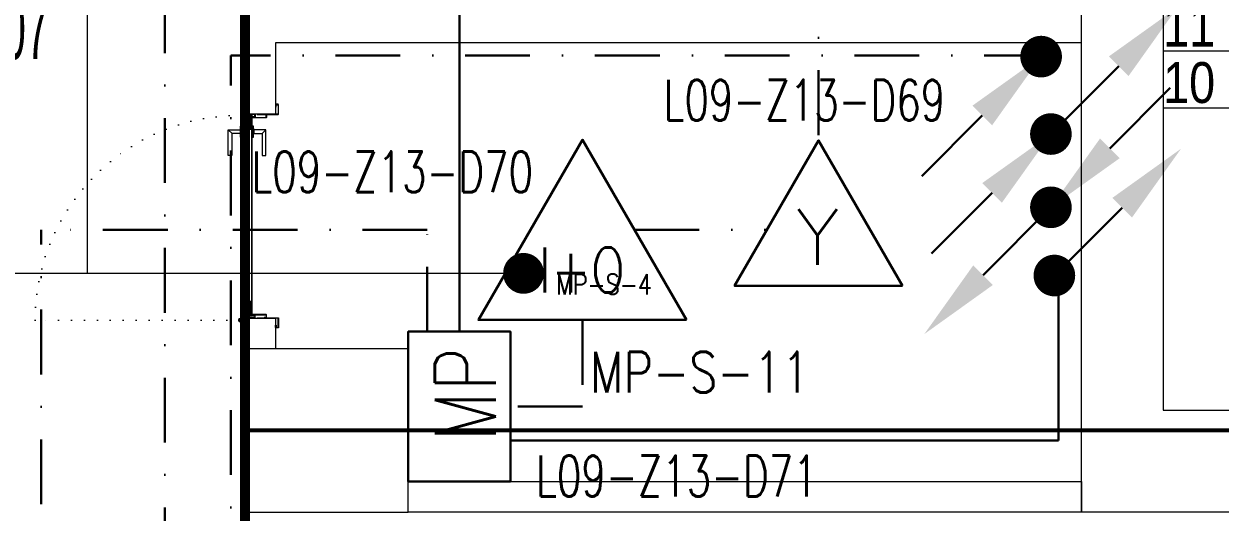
# Model space of a CAD drawing. Header units: metres. Extents: x -19121 to 152404, y -12107 to 29421.
# Drawn here: x 61952 to 62538, y 2400 to 2639 of the extents above; entities that cross this region are included whole.
import ezdxf
from ezdxf.enums import TextEntityAlignment as Align

# ---------------------------------------------------------------- set-up
doc = ezdxf.new("R2010")
doc.units = ezdxf.units.M
doc.header["$LTSCALE"] = 50
doc.header["$MEASUREMENT"] = 0
for name, pattern in [('DASHDOT', [25.4, 12.7, -6.35, 0, -6.35]), ('DOT2', [0.125, 0, -0.125]), ('HIDDEN', [0.375, 0.25, -0.125])]:
    doc.linetypes.add(name, pattern=pattern)
doc.layers.get('0').update_dxf_attribs({"color": 9, "lineweight": 9})
for name, color, linetype, lineweight in [('00', 9, 'Continuous', 9), ('01', 9, 'Continuous', 9), ('06B', 9, 'Continuous', 9), ('06D', 9, 'Continuous', 9), ('10', 9, 'Continuous', 9), ('19', 9, 'Continuous', 9), ('20', 9, 'DOT2', 9), ('21', 9, 'Continuous', 9), ('21_mahal200', 9, 'Continuous', 9), ('E-DEDEKTÖR NUMARALARI', 20, 'Continuous', 30), ('E-KABLO', 7, 'Continuous', 30), ('E-KOMBİNE DEDEKTÖR (ISI+OPTİK DUMAN)', 7, 'Continuous', 30), ('E-OK', 3, 'Continuous', 30), ('E-YAZI', 7, 'Continuous', 30), ('E-YÜKSELTİLMİŞ DÖŞEME İÇİNDE DUMAN DEDEKTÖRÜ', 7, 'Continuous', 30)]:
    doc.layers.add(name, color=color, linetype=linetype, lineweight=lineweight)
doc.styles.add('Arial', font='arial.ttf', dxfattribs={"height": 2.5})
doc.styles.add('E-YAZI', font='txttw.shx', dxfattribs={"height": 200})
doc.styles.add('MuuM_TEXT-STANDART', font='ARIALN.TTF')
doc.dimstyles.new('MuuM_DIM200', dxfattribs={"dimscale": 20, "dimtxt": 2, "dimasz": 1, "dimexe": 1, "dimexo": 1, "dimgap": 1, "dimtad": 1, "dimdec": 1, "dimrnd": 0.5, "dimdsep": 46, "dimtxsty": 'MuuM_TEXT-STANDART', "dimblk": 'ARCHTICK', "dimcen": 0, "dimdle": 0.15, "dimclrd": 256, "dimclre": 256, "dimclrt": 256, "dimadec": 0, "dimazin": 0, "dimtfac": 5, "dimtdec": 1, "dimtix": 1, "dimtmove": 2, "dimatfit": 3, "dimldrblk": 'DOT', "dimfxl": 3, "dimfxlon": 1, "dimtolj": 1, "dimlwd": -1, "dimlwe": -1, "dimarcsym": 0})

# ---------------------------------------------------------------- blocks, each defined once
blk = doc.blocks.new('100_KOMBİNE DEDEKTÖR (ISI+OPTİK DUMAN) 085')
at = {"layer": 'E-KOMBİNE DEDEKTÖR (ISI+OPTİK DUMAN)', "color": 4}
blk.add_lwpolyline([(2.55, 0), (0, 4.416), (-2.55, 0)], close=True, dxfattribs=at)
at = {"layer": 'E-KOMBİNE DEDEKTÖR (ISI+OPTİK DUMAN)', "color": 3, "style": 'E-YAZI', "width": 0.8}
blk.add_text('I+O', height=1.1016, dxfattribs=at).set_placement((-0.018, 1.224), align=Align.MIDDLE)
blk = doc.blocks.new('*U240')
at = {"layer": 'E-OK', "color": 3, "linetype": 'Continuous'}
for p, q in [((84.9, 84.8), (172.1, 172)), ((-97.8, -97.7), (0, 0))]:
    blk.add_line(p, q, dxfattribs=at)
at = {"layer": 'E-OK', "color": 4, "linetype": 'Continuous', "const_width": 30}
blk.add_lwpolyline([(-15, 0, 1), (15, 0, 1)], format="xyb", close=True, dxfattribs=at)
at = {"layer": 'E-OK', "color": 3, "linetype": 'Continuous'}
for points in [[(99, 70.7), (70.7, 99), (0, 0)], [(-83.6, -111.9), (-111.9, -83.6), (-182.7, -182.5)]]:
    blk.add_solid(points, dxfattribs=at)
blk = doc.blocks.new('100_YÜKSELTİLMİŞ DÖŞEME İÇİNDE DUMAN DEDEKTÖRÜ 085')
at = {"layer": 'E-YÜKSELTİLMİŞ DÖŞEME İÇİNDE DUMAN DEDEKTÖRÜ', "color": 4}
blk.add_lwpolyline([(2.059, 0), (0, 3.566), (-2.059, 0)], close=True, dxfattribs=at)
at = {"layer": 'E-YÜKSELTİLMİŞ DÖŞEME İÇİNDE DUMAN DEDEKTÖRÜ', "color": 3, "style": 'E-YAZI'}
blk.add_text('Y', height=1.36, dxfattribs=at).set_placement((-0.022, 1.201), align=Align.MIDDLE)
blk = doc.blocks.new('E-MODUL PANOLARI')
at = {"layer": 'E-KABLO', "color": 1}
blk.add_lwpolyline([(-49.03, 66.92), (49.03, 66.92), (49.03, 0), (-49.03, 0)], close=True, dxfattribs=at)
at = {"layer": 'E-KABLO', "color": 1, "style": 'E-YAZI', "width": 0.8}
blk.add_text('MP', height=40, dxfattribs=at).set_placement((-22.97, 9.54))
blk = doc.blocks.new('*U239')
at = {"layer": 'E-OK', "color": 3, "linetype": 'Continuous'}
blk.add_line((-97.8, -97.7), (0, 0), dxfattribs=at)
at = {"layer": 'E-OK', "color": 4, "linetype": 'Continuous', "const_width": 30}
blk.add_lwpolyline([(-15, 0, 1), (15, 0, 1)], format="xyb", close=True, dxfattribs=at)
at = {"layer": 'E-OK', "color": 3, "linetype": 'Continuous'}
blk.add_solid([(-83.6, -111.9), (-111.9, -83.6), (-182.7, -182.5)], dxfattribs=at)
blk = doc.blocks.new('*U241')
at = {"layer": 'E-OK', "color": 3, "linetype": 'Continuous'}
blk.add_line((84.9, 84.8), (172.1, 172), dxfattribs=at)
at = {"layer": 'E-OK', "color": 4, "linetype": 'Continuous', "const_width": 30}
blk.add_lwpolyline([(-15, 0, 1), (15, 0, 1)], format="xyb", close=True, dxfattribs=at)
at = {"layer": 'E-OK', "color": 3, "linetype": 'Continuous'}
blk.add_solid([(99, 70.7), (70.7, 99), (0, 0)], dxfattribs=at)
blk = doc.blocks.new('p-kolon_80x80')
blk.add_lwpolyline([(-40, -40), (40, -40), (40, 40), (-40, 40)], close=True)
blk = doc.blocks.new('1.bod.mimari.elk')
at = {"layer": '01'}
blk.add_lwpolyline([(6510, -5630), (6510, -5630), (6510, -5630), (6510, -6180), (6780, -6180), (6780, -5630), (6780, -5630), (6780, -5630), (6820, -5630), (6820, -6230), (6470, -6230), (6470, -5630), (6510, -5630)], dxfattribs=at)
blk.add_blockref('p-kolon_80x80', (6100, -6190), dxfattribs=at)
blk = doc.blocks.new('p-işyeri')
at = {"color": 0, "const_width": 2}
blk.add_lwpolyline([(200, 0), (200, 700), (-200, 700), (-200, 0)], close=True, dxfattribs=at)
blk = doc.blocks.new('p-M01-M02_merdiven-1050')
at = {"layer": '19'}
h = blk.add_hatch(color=256, dxfattribs=at)
h.dxf.hatch_style = 1
edge = h.paths.add_edge_path()
edge.add_arc((210, -344), 10, 270, 630)
h = blk.add_hatch(color=256, dxfattribs=at)
h.dxf.hatch_style = 1
h.paths.add_polyline_path([(84, -372), (36, -372), (60, -396.04)])
at = {"layer": '19', "linetype": 'Continuous'}
for points in [[(210, -344), (210, -120), (210, -60), (60, -60), (60, -372)], [(145, -200.74), (145, -120), (125, -120), (125, -120), (125, -367), (140, -367), (140, -372), (120, -372), (120, -367), (120, -115), (120, -115), (150, -115), (150, -198.41)], [(150, -120), (270, -120)], [(145, -200.74), (270, -142.41)], [(0, -148), (120, -148)], [(145, -206.33), (270, -148)], [(150, -148), (258.02, -148)], [(0, -176), (120, -176)], [(150, -176), (198.02, -176)], [(210, -176), (270, -176)], [(0, -204), (120, -204)], [(150, -204), (270, -204)], [(0, -232), (120, -232)], [(150, -232), (270, -232)], [(0, -260), (120, -260)], [(150, -260), (270, -260)], [(0, -288), (120, -288)], [(150, -288), (270, -288)], [(0, -316), (120, -316)], [(150, -316), (270, -316)], [(0, -344), (120, -344)], [(150, -344), (270, -344)], [(0, -372), (120, -372)]]:
    blk.add_lwpolyline(points, dxfattribs=at)
at = {"layer": '19'}
for points in [[(145, -206.33), (270, -148)], [(150, -204), (150, -372), (150, -372), (145, -372), (145, -372), (145, -206.33)]]:
    blk.add_lwpolyline(points, dxfattribs=at)
blk.add_lwpolyline([(84, -372), (36, -372), (60, -396.04)], close=True, dxfattribs=at)
blk.add_circle((210, -344), 10, dxfattribs=at)
blk = doc.blocks.new('gr-p-barel kilitli kapı kolu')
at = {"flags": 128}
for points in [[(-0.9, 0.8), (-0.9, 4.9), (-11.7, 4.9), (-11.7, 6.7), (0.9, 6.7), (0.9, 0.8)], [(-0.8, 5), (0.8, 6.6)]]:
    blk.add_lwpolyline(points, dxfattribs=at)
blk.add_lwpolyline([(-2.75, 0), (-2.75, 0.7), (2.75, 0.7), (2.75, 0)])
blk.add_lwpolyline([(-1.3, 0.7), (1.3, 0.7), (1.3, 0.8), (-1.3, 0.8)], close=True)
blk = doc.blocks.new('prf-scr2')
at = {"linetype": 'DOT2', "ltscale": 10}
blk.add_line((0, 0.19), (0, -1.06), dxfattribs=at)
for p, q in [((0.09, -0.24), (-0.09, -0.2)), ((-0.09, -0.24), (0.09, -0.28)), ((0.09, -0.32), (-0.09, -0.28)), ((-0.09, -0.32), (0.09, -0.36)), ((0.09, -0.4), (-0.09, -0.36)), ((-0.09, -0.4), (0.09, -0.44)), ((0.09, -0.48), (-0.09, -0.44)), ((-0.09, -0.48), (0.09, -0.52)), ((0.09, -0.56), (-0.09, -0.52)), ((-0.09, -0.56), (0.09, -0.6)), ((0.09, -0.64), (-0.09, -0.6)), ((-0.09, -0.64), (0.09, -0.68)), ((0.09, -0.72), (-0.09, -0.68)), ((-0.09, -0.72), (0.09, -0.76)), ((0.06, -0.84), (-0.08, -0.76)), ((-0.07, -0.8), (0.06, -0.84)), ((0.09, -0.17), (0, -0.15)), ((0, -0.18), (0.09, -0.2))]:
    blk.add_line(p, q)
blk.add_lwpolyline([(0.23, 0), (-0.23, 0), (-0.23, -0.01), (-0.12, -0.14), (0.12, -0.14), (0.23, -0.01), (0.23, 0)], close=True)
for points in [[(0.23, -0.01), (-0.23, -0.01)], [(-0.09, -0.14), (-0.09, -0.2), (-0.12, -0.22), (-0.12, -0.23), (-0.09, -0.24), (-0.09, -0.28), (-0.12, -0.3), (-0.12, -0.31), (-0.09, -0.32), (-0.09, -0.36), (-0.12, -0.38), (-0.12, -0.39), (-0.09, -0.4), (-0.09, -0.44), (-0.12, -0.46), (-0.12, -0.46), (-0.09, -0.48), (-0.09, -0.52), (-0.12, -0.54), (-0.12, -0.54), (-0.09, -0.56), (-0.09, -0.6), (-0.12, -0.62), (-0.12, -0.62), (-0.09, -0.64), (-0.09, -0.68), (-0.12, -0.69), (-0.12, -0.7), (-0.09, -0.72), (-0.09, -0.73), (-0.08, -0.76), (-0.1, -0.77), (-0.1, -0.78), (-0.07, -0.8), (-0.01, -0.94), (0, -0.95), (0.01, -0.94), (0.08, -0.76), (0.09, -0.76), (0.12, -0.74), (0.12, -0.73), (0.09, -0.72), (0.09, -0.68), (0.12, -0.66), (0.12, -0.66), (0.09, -0.64), (0.09, -0.6), (0.12, -0.58), (0.12, -0.58), (0.09, -0.56), (0.09, -0.52), (0.12, -0.5), (0.12, -0.5), (0.09, -0.48), (0.09, -0.44), (0.12, -0.43), (0.12, -0.42), (0.09, -0.4), (0.09, -0.36), (0.12, -0.35), (0.12, -0.34), (0.09, -0.32), (0.09, -0.28), (0.12, -0.27), (0.12, -0.26), (0.09, -0.24), (0.09, -0.2), (0.12, -0.19), (0.12, -0.18), (0.09, -0.17), (0.09, -0.14)]]:
    blk.add_lwpolyline(points)
blk = doc.blocks.new('K-SAC-01')
at = {"layer": '10'}
for points in [[(-4.6, 16.2, -0.414214), (-4.5, 16.3), (-0.1, 16.3, -0.414214), (0, 16.2), (0, 5.9), (0.2, 5.9), (0.2, 16.2, 0.414214), (-0.1, 16.5), (-4.5, 16.5, 0.414214), (-4.8, 16.2), (-4.8, 15.3, 0.414214), (-4.5, 15), (-3.4, 15), (-3.4, 15.2), (-4.5, 15.2, -0.414214), (-4.6, 15.3)], [(104.6, 16.2, 0.414214), (104.5, 16.3), (100.1, 16.3, 0.414214), (100, 16.2), (100, 5.9), (99.8, 5.9), (99.8, 16.2, -0.414214), (100.1, 16.5), (104.5, 16.5, -0.414214), (104.8, 16.2), (104.8, 15.3, -0.414214), (104.5, 15), (103.4, 15), (103.4, 15.2), (104.5, 15.2, 0.414214), (104.6, 15.3)], [(0.2, 10.3, -0.414214), (0.5, 10.6), (1.5, 10.6, -0.414214), (1.8, 10.3), (1.8, 3.9, -0.414214), (1.5, 3.6, -0.414214), (1.2, 3.9), (1.2, 4.8), (0.2, 4.8), (0.2, -1.2, -0.414214), (-0.1, -1.5), (-4.5, -1.5, -0.414214), (-4.8, -1.2), (-4.8, -0.3, -0.414214), (-4.5, 0), (-3.4, 0), (-3.4, -0.2), (-4.5, -0.2, 0.414214), (-4.6, -0.3), (-4.6, -1.2, 0.414214), (-4.5, -1.3), (-0.1, -1.3, 0.414214), (0, -1.2), (0, 5), (1.4, 5), (1.4, 3.9, 0.414214), (1.5, 3.8, 0.414214), (1.6, 3.9), (1.6, 10.3, 0.414214), (1.5, 10.4), (0.5, 10.4, 0.414214), (0.4, 10.3), (0.4, 9.4), (0.2, 9.4)], [(99.8, 10.3, 0.414214), (99.5, 10.6), (98.5, 10.6, 0.414214), (98.2, 10.3), (98.2, 3.9, 0.414214), (98.5, 3.6, 0.414214), (98.8, 3.9), (98.8, 4.8), (99.8, 4.8), (99.8, -1.2, 0.414214), (100.1, -1.5), (104.5, -1.5, 0.414214), (104.8, -1.2), (104.8, -0.3, 0.414214), (104.5, 0), (103.4, 0), (103.4, -0.2), (104.5, -0.2, -0.414214), (104.6, -0.3), (104.6, -1.2, -0.414214), (104.5, -1.3), (100.1, -1.3, -0.414214), (100, -1.2), (100, 5), (98.6, 5), (98.6, 3.9, -0.414214), (98.5, 3.8, -0.414214), (98.4, 3.9), (98.4, 10.3, -0.414214), (98.5, 10.4), (99.5, 10.4, -0.414214), (99.6, 10.3), (99.6, 9.4), (99.8, 9.4)], [(-0.38, -2.01), (1, -1.37), (1, 1.5), (1.2, 1.5), (1.2, -1.5), (-0.27, -2.18, -14.796002)]]:
    blk.add_lwpolyline(points, format="xyb", close=True, dxfattribs=at)
for points in [[(98.8, 0.15), (98.8, 2.15), (99.1, 2.15), (99.1, 3.19), (1.5, 3.19), (1.5, 2.15), (1.8, 2.15), (1.8, 0.15), (1.5, 0.15), (1.5, 1.85), (1.2, 1.85), (1.2, 3.49), (99.4, 3.49), (99.4, 1.85), (99.1, 1.85), (99.1, 0.15)], [(98.8, 2.15), (98.8, 0.15), (99.4, 0.15), (99.4, -1.5), (1.2, -1.5), (1.2, 0.15), (1.8, 0.15), (1.8, 2.15), (2.1, 2.15), (2.1, -0.15), (1.5, -0.15), (1.5, -1.2), (99.1, -1.2), (99.1, -0.15), (98.5, -0.15), (98.5, 2.15), (98.8, 2.15)]]:
    blk.add_lwpolyline(points, dxfattribs=at)
for points in [[(2.1, 3), (8.1, 3), (8.1, -1), (2.1, -1)], [(2.4, 2.7), (7.8, 2.7), (7.8, -0.7), (2.4, -0.7)], [(98.5, 3), (92.5, 3), (92.5, -1), (98.5, -1)], [(98.2, 2.7), (92.8, 2.7), (92.8, -0.7), (98.2, -0.7)]]:
    blk.add_lwpolyline(points, close=True, dxfattribs=at)
blk.add_circle((-0.95, -2.5), 0.55, dxfattribs=at)
at = {"layer": '20', "linetype": 'HIDDEN'}
for points in [[(-0.2, -1.3), (-0.2, 0), (-1.7, 0), (-1.7, -1.3)], [(-0.4, -1.99), (-0.4, -0.2), (-1.5, -0.2), (-1.5, -1.99)]]:
    blk.add_lwpolyline(points, dxfattribs=at)
at = {"layer": '20'}
blk.add_lwpolyline([(-0.95, -2.5), (-0.95, -102.85)], dxfattribs=at)
blk.add_arc((-0.95, -2.5), 100.35, 270, 1.51314, dxfattribs=at)
at = {"layer": '06B'}
blk.add_blockref('gr-p-barel kilitli kapı kolu', (91.4, 3.51), dxfattribs=at)
at = {"layer": '06B', "xscale": -1, "rotation": 180}
blk.add_blockref('gr-p-barel kilitli kapı kolu', (91.4, -1.51), dxfattribs=at)
at = {"layer": '10', "xscale": -1, "rotation": 90}
blk.add_blockref('prf-scr2', (1.5, 1), dxfattribs=at)
at = {"layer": '10', "rotation": 270}
blk.add_blockref('prf-scr2', (99.1, 1.22), dxfattribs=at)
blk = doc.blocks.new('_ArchTick')
at = {"color": 0, "linetype": 'ByBlock', "const_width": 0.15}
blk.add_lwpolyline([(-0.5, -0.5), (0.5, 0.5)], dxfattribs=at)
blk = doc.blocks.new('_Dot')
at = {"color": 0, "linetype": 'ByBlock', "lineweight": -2}
blk.add_line((-0.5, 0), (-1, 0), dxfattribs=at)
at = {"color": 0, "linetype": 'ByBlock', "const_width": 0.5}
blk.add_lwpolyline([(-0.25, 0, 1), (0.25, 0, 1)], format="xyb", close=True, dxfattribs=at)
blk = doc.blocks.new('0_roomno2')
blk.add_lwpolyline([(19.375, -10.5), (0, -10.5), (0, 0), (19.375, 0)], close=True)
for points in [[(0, -3), (19.375, -3)], [(8.125, -3), (8.125, -10.5)], [(11.875, -3), (11.875, -10.5)], [(15.625, -3), (15.625, -10.5)], [(0, -6.75), (8.125, -6.75)]]:
    blk.add_lwpolyline(points)
at = {"style": 'MuuM_TEXT-STANDART', "width": 0.6}
blk.add_text('H:', height=1.5, dxfattribs=at).set_placement((0.35, -8.608), align=Align.MIDDLE_LEFT)
at = {"style": 'Arial'}
blk.add_attdef('ODANO', (0, 1.17), '', height=2, dxfattribs=at)
blk.add_attdef('MEKANADI', text='', height=2, dxfattribs=at).set_placement((0.35, -3), align=Align.BOTTOM_LEFT)
at = {"style": 'MuuM_TEXT-STANDART', "width": 0.6}
for tag, p in [('YER01', (10, -4.5)), ('TAVAN01', (13.75, -4.5)), ('DUVAR01', (17.5, -4.5)), ('YER02', (10, -6.75)), ('TAVAN02', (13.75, -6.75)), ('DUVAR02', (17.5, -6.75)), ('YER03', (10, -9)), ('TAVAN03', (13.75, -9)), ('DUVAR03', (17.5, -9))]:
    blk.add_attdef(tag, text='', height=1.5, dxfattribs=at).set_placement(p, align=Align.MIDDLE_CENTER)
for tag, p in [('M2', (0.35, -4.875)), ('TEMIZTAVANYUKSEKLIGI', (1.8, -8.608))]:
    blk.add_attdef(tag, text='', height=1.5, dxfattribs=at).set_placement(p, align=Align.MIDDLE_LEFT)
blk = doc.blocks.new('1.bod.mimari1.elk')
at = {"layer": '00'}
for points in [[(6400, -6000), (6075, -6000), (6075, -6035), (6060, -6035), (6060, -5580), (6095, -5580)], [(6470, -6000), (6400, -6000)], [(6060, -6135), (6075, -6135), (6075, -6150)], [(6075, -6150), (6060, -6150), (6060, -6135)], [(6400, -6215), (6470, -6215), (6470, -6230), (6140, -6230), (6140, -6215), (6400, -6215)]]:
    blk.add_lwpolyline(points, dxfattribs=at)
at = {"layer": '20', "ltscale": 2, "const_width": 5}
blk.add_lwpolyline([(6820, -6550), (6060, -6550), (6060, -4550), (6820, -4550)], close=True, dxfattribs=at)
at = {"xscale": -1}
for name, p, rotation in [('p-M01-M02_merdiven-1050', (6510, -6180), 180), ('K-SAC-01', (6060, -6135), 270)]:
    blk.add_blockref(name, p, dxfattribs=dict(at, rotation=rotation))
at = {"layer": '06D', "color": 89, "linetype": 'HIDDEN', "true_color": 0x2e4d23, "rotation": 90}
blk.add_blockref('p-işyeri', (6760, -6390), dxfattribs=at)
at = {"layer": '21_mahal200'}
ref = blk.add_blockref('0_roomno2', (5595.16, -5903.04), dxfattribs=dict(at, xscale=20, yscale=20, zscale=20))
ref.add_attrib('ODANO', 'B1-36', (5595.16, -5894.4), dxfattribs={"layer": '0', "height": 40, "style": 'Arial'})
ref.add_attrib('MEKANADI', 'ELEK.ODASI', dxfattribs={"layer": '0', "height": 40, "style": 'Arial'}).set_placement((5602.16, -5963.04), align=Align.BOTTOM_LEFT)
ref.add_attrib('M2', '#### m2', dxfattribs={"layer": '0', "height": 30, "style": 'MuuM_TEXT-STANDART', "width": 0.6}).set_placement((5602.16, -6000.54), align=Align.MIDDLE_LEFT)
ref.add_attrib('TEMIZTAVANYUKSEKLIGI', '2.90 M', dxfattribs={"layer": '0', "height": 30, "style": 'MuuM_TEXT-STANDART', "width": 0.6}).set_placement((5631.16, -6075.2), align=Align.MIDDLE_LEFT)
ref.add_attrib('YER01', 'Y02', dxfattribs={"layer": '0', "height": 30, "style": 'MuuM_TEXT-STANDART', "width": 0.6}).set_placement((5795.16, -5993.04), align=Align.MIDDLE_CENTER)
ref.add_attrib('TAVAN01', 'T09', dxfattribs={"layer": '0', "height": 30, "style": 'MuuM_TEXT-STANDART', "width": 0.6}).set_placement((5870.16, -5993.04), align=Align.MIDDLE_CENTER)
ref.add_attrib('DUVAR01', 'D07', dxfattribs={"layer": '0', "height": 30, "style": 'MuuM_TEXT-STANDART', "width": 0.6}).set_placement((5945.16, -5993.04), align=Align.MIDDLE_CENTER)
at = {"layer": '21', "style": 'MuuM_TEXT-STANDART'}
for s, p in [('11', (6510, -6001.88)), ('10', (6510, -6029.54))]:
    blk.add_text(s, height=20, dxfattribs=at).set_placement(p)
at = {"layer": '21_mahal200'}
blk.add_leader([(6196.52, -6113.04), (5982.66, -6113.04)], dimstyle='MuuM_DIM200', override={"dimasz": 1, "dimfxl": 10}, dxfattribs=at)

msp = doc.modelspace()

# ---------------------------------------------------------------- linework, layer by layer
at = {"layer": 'E-KABLO', "color": 5, "linetype": 'Continuous', "ltscale": 0.05}
for p, q in [((62165.06, 2488.44), (62165.06, 3127.44)), ((62458.72, 2435.15), (62458.72, 2513.89)), ((62190.11, 2435.15), (62458.72, 2435.15))]:
    msp.add_line(p, q, dxfattribs=at)
at = {"layer": 'E-KABLO', "color": 6, "linetype": 'DASHDOT', "ltscale": 0.05}
for p, q in [((62341.08, 2807.25), (62341.08, 2582.05)), ((62149.32, 2538.31), (61960.14, 2538.31)), ((61960.14, 495.87), (61960.14, 2538.31)), ((62149.32, 2488.44), (62149.32, 2538.31)), ((62250.93, 2538.31), (62315.83, 2538.31)), ((62225.43, 2494.14), (62225.43, 2451.72)), ((62225.43, 2451.72), (62190.11, 2451.72))]:
    msp.add_line(p, q, dxfattribs=at)
at = {"layer": 'E-KABLO', "color": 3, "linetype": 'DASHDOT', "ltscale": 0.05}
for p, q in [((62020.78, 2656.62), (62020.78, 1662.59)), ((62454.09, 2623.78), (62053.1, 2623.78)), ((62053.1, 1718.58), (62053.1, 2623.78))]:
    msp.add_line(p, q, dxfattribs=at)

# ---------------------------------------------------------------- block references
at = {"layer": '06D'}
for name in ['1.bod.mimari.elk', '1.bod.mimari1.elk']:
    msp.add_blockref(name, (56000, 8630), dxfattribs=at)
at = {"layer": 'E-KABLO', "color": 1, "xscale": 0.7488623778589812, "yscale": 0.7488623778589812, "zscale": 0.7488623778589812, "rotation": 90}
msp.add_blockref('E-MODUL PANOLARI', (62190.11, 2451.72), dxfattribs=at)
at = {"layer": 'E-KOMBİNE DEDEKTÖR (ISI+OPTİK DUMAN)', "xscale": 20, "yscale": 20, "zscale": 20}
msp.add_blockref('100_KOMBİNE DEDEKTÖR (ISI+OPTİK DUMAN) 085', (62225.43, 2494.14), dxfattribs=at)
at = {"layer": 'E-OK', "xscale": -0.34, "yscale": 0.34, "zscale": 0.34}
for name, p, rotation in [('*U240', (62455, 2585.23), 90), ('*U241', (62450.2, 2623.17), 90), ('*U240', (62455, 2549.33), 270), ('*U239', (62456.7, 2515.9), 90)]:
    msp.add_blockref(name, p, dxfattribs=dict(at, rotation=rotation))
at = {"layer": 'E-YÜKSELTİLMİŞ DÖŞEME İÇİNDE DUMAN DEDEKTÖRÜ', "xscale": 20, "yscale": 20, "zscale": 20}
msp.add_blockref('100_YÜKSELTİLMİŞ DÖŞEME İÇİNDE DUMAN DEDEKTÖRÜ 085', (62341.11, 2510.78), dxfattribs=at)

# ---------------------------------------------------------------- texts
at = {"layer": 'E-DEDEKTÖR NUMARALARI', "style": 'E-YAZI', "width": 0.7}
for s, p in [('L09-Z13-D69', (62265.19, 2591.8)), ('L09-Z13-D70', (62063.19, 2556.68)), ('L09-Z13-D71', (62202.68, 2407.64))]:
    msp.add_text(s, height=20, dxfattribs=at).set_placement(p)
at = {"layer": 'E-YAZI', "color": 3, "style": 'E-YAZI', "width": 0.8}
for s, height, p in [('MP-S-4', 10, (62212.43, 2506.54)), ('MP-S-11', 20, (62229.07, 2458.54))]:
    msp.add_text(s, height=height, dxfattribs=at).set_placement(p)

doc.saveas('drawing.dxf')
